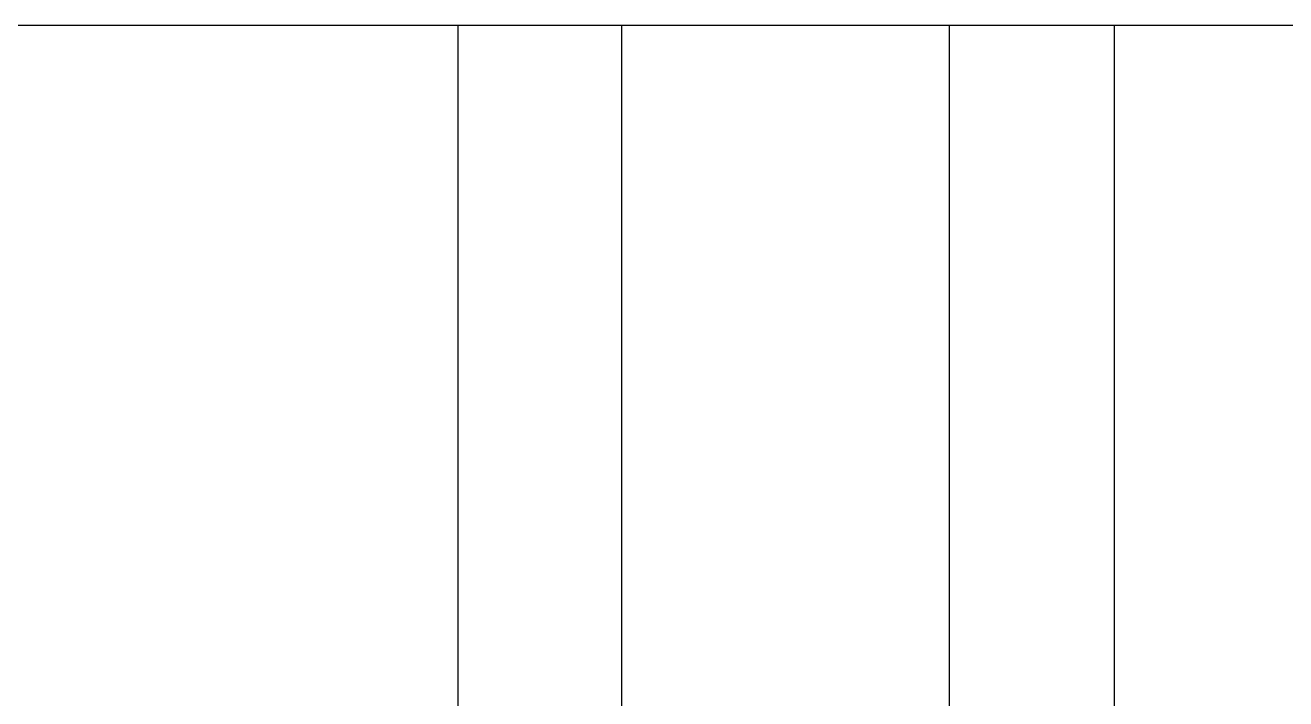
# Model space of a CAD drawing. Extents: x 443 to 1217, y -1921 to -677.
# Drawn here: x 548 to 566.72, y -769.23 to -759.22 of the extents above; entities that cross this region are included whole.
import ezdxf

# ---------------------------------------------------------------- set-up
doc = ezdxf.new("R2010")
doc.units = 0
doc.header["$MEASUREMENT"] = 0
doc.layers.add('5', color=7, linetype='CONTINUOUS')
doc.layers.add('7', color=7, linetype='CONTINUOUS')

msp = doc.modelspace()

# ---------------------------------------------------------------- linework, layer by layer
at = {"layer": '5', "color": 7, "linetype": 'Continuous'}
for p, q in [((554.433, -785.199), (554.433, -759.224)), ((556.86, -785.188), (556.86, -759.224))]:
    msp.add_line(p, q, dxfattribs=at)
at = {"layer": '5', "linetype": 'Continuous'}
for p, q in [((561.724, -785.196), (561.724, -759.224)), ((564.172, -785.199), (564.172, -759.224))]:
    msp.add_line(p, q, dxfattribs=at)
at = {"layer": '7', "color": 3, "linetype": 'Continuous'}
msp.add_line((541.317, -759.224), (613.908, -759.224), dxfattribs=at)

doc.saveas('drawing.dxf')
